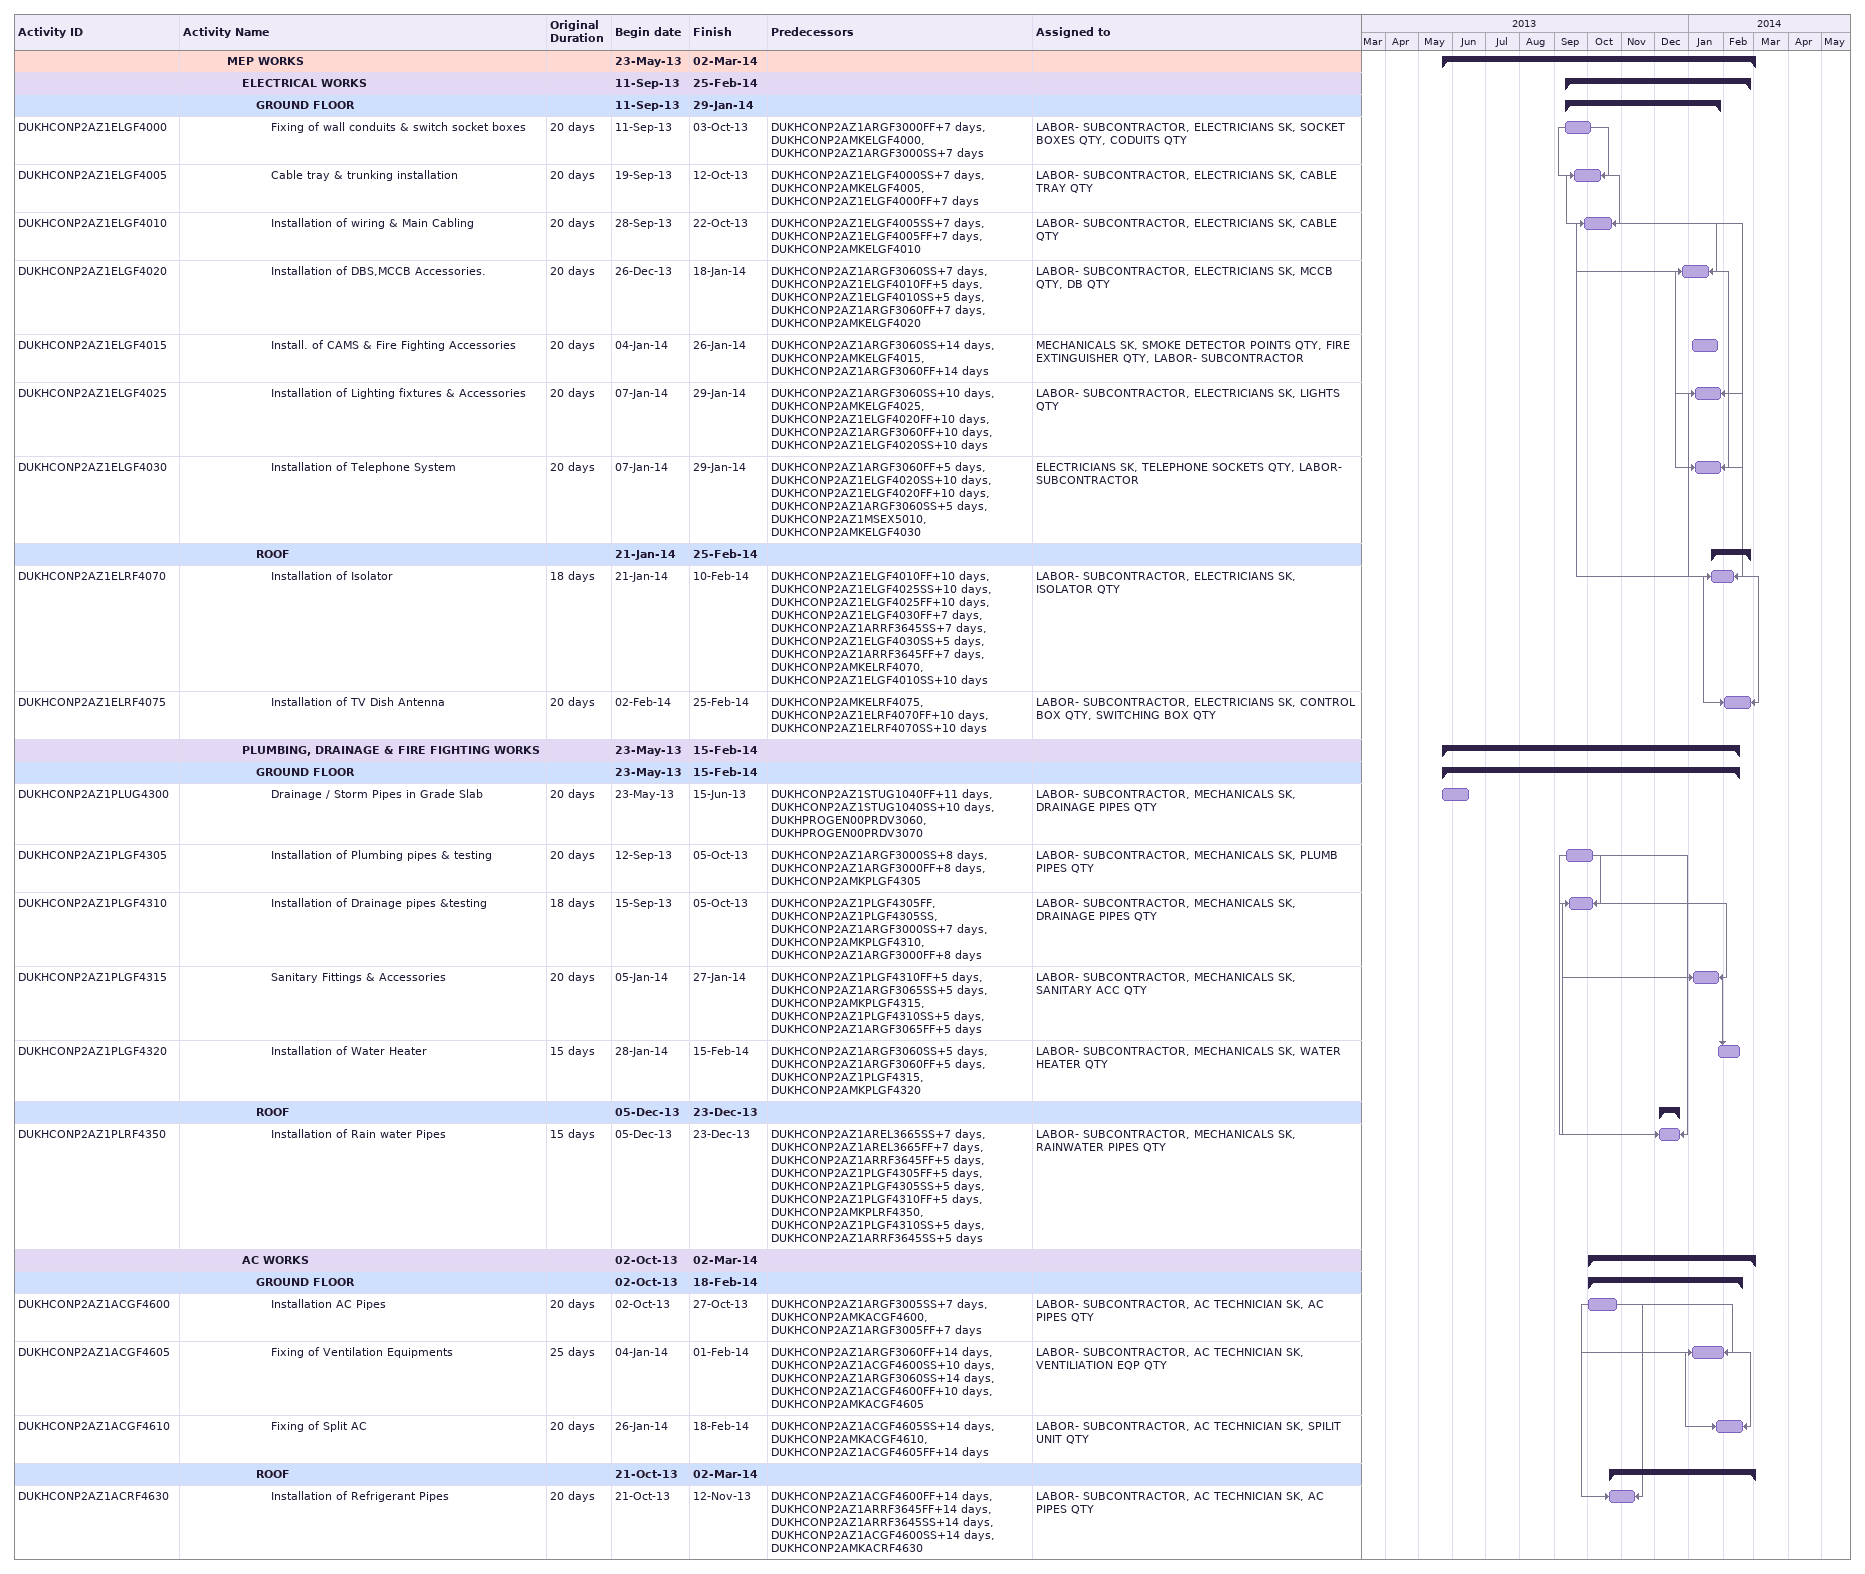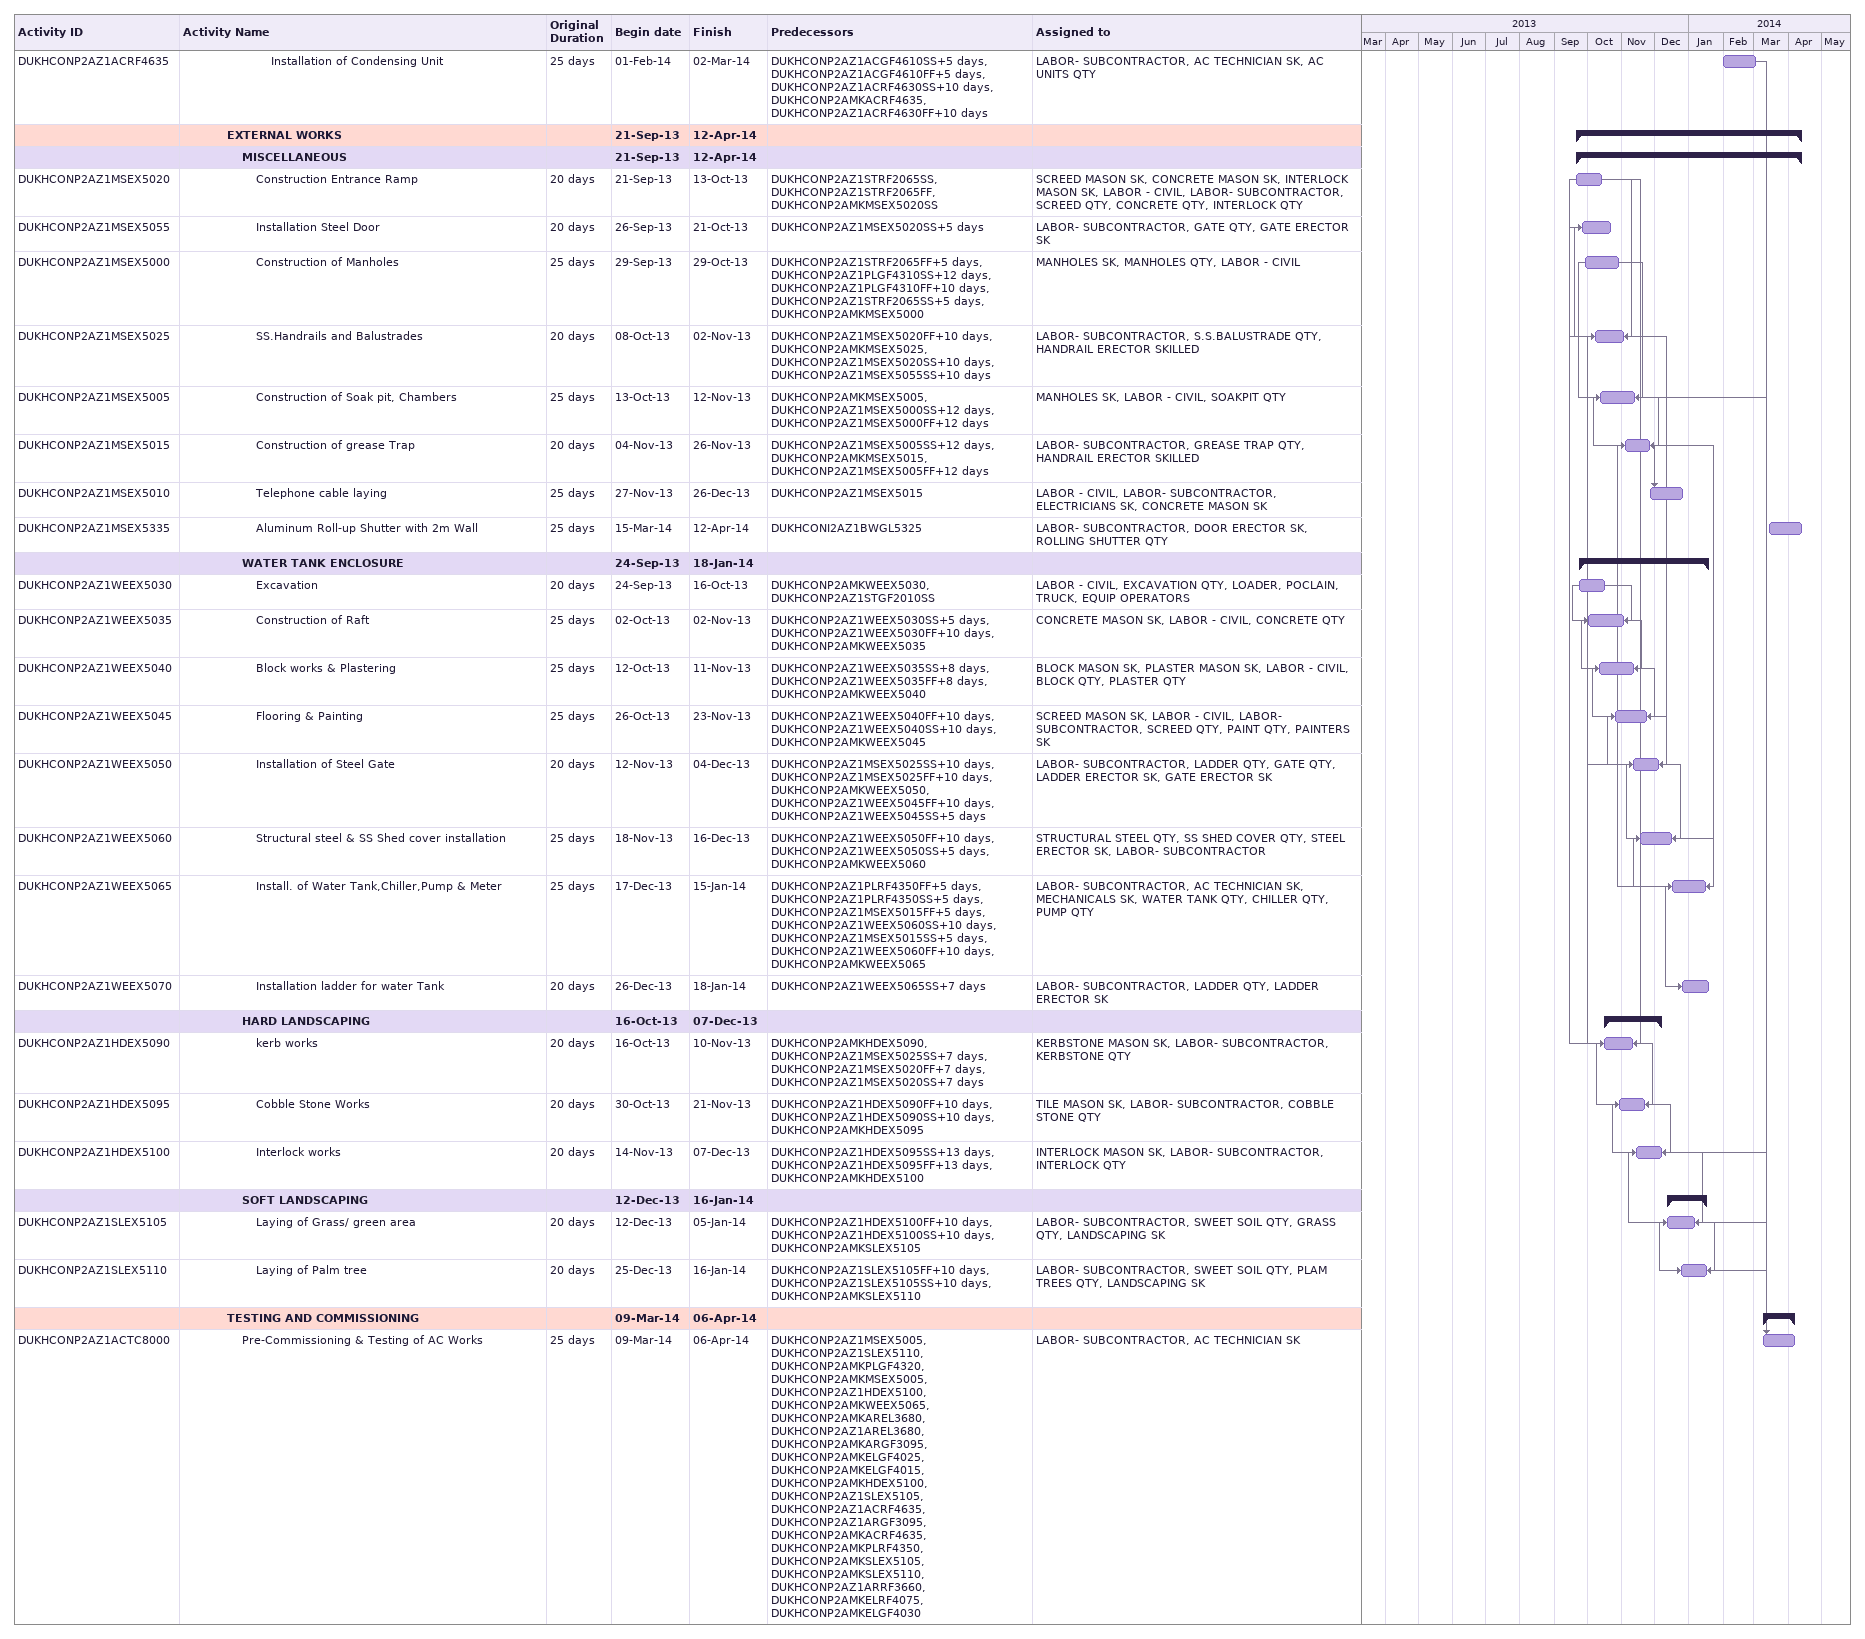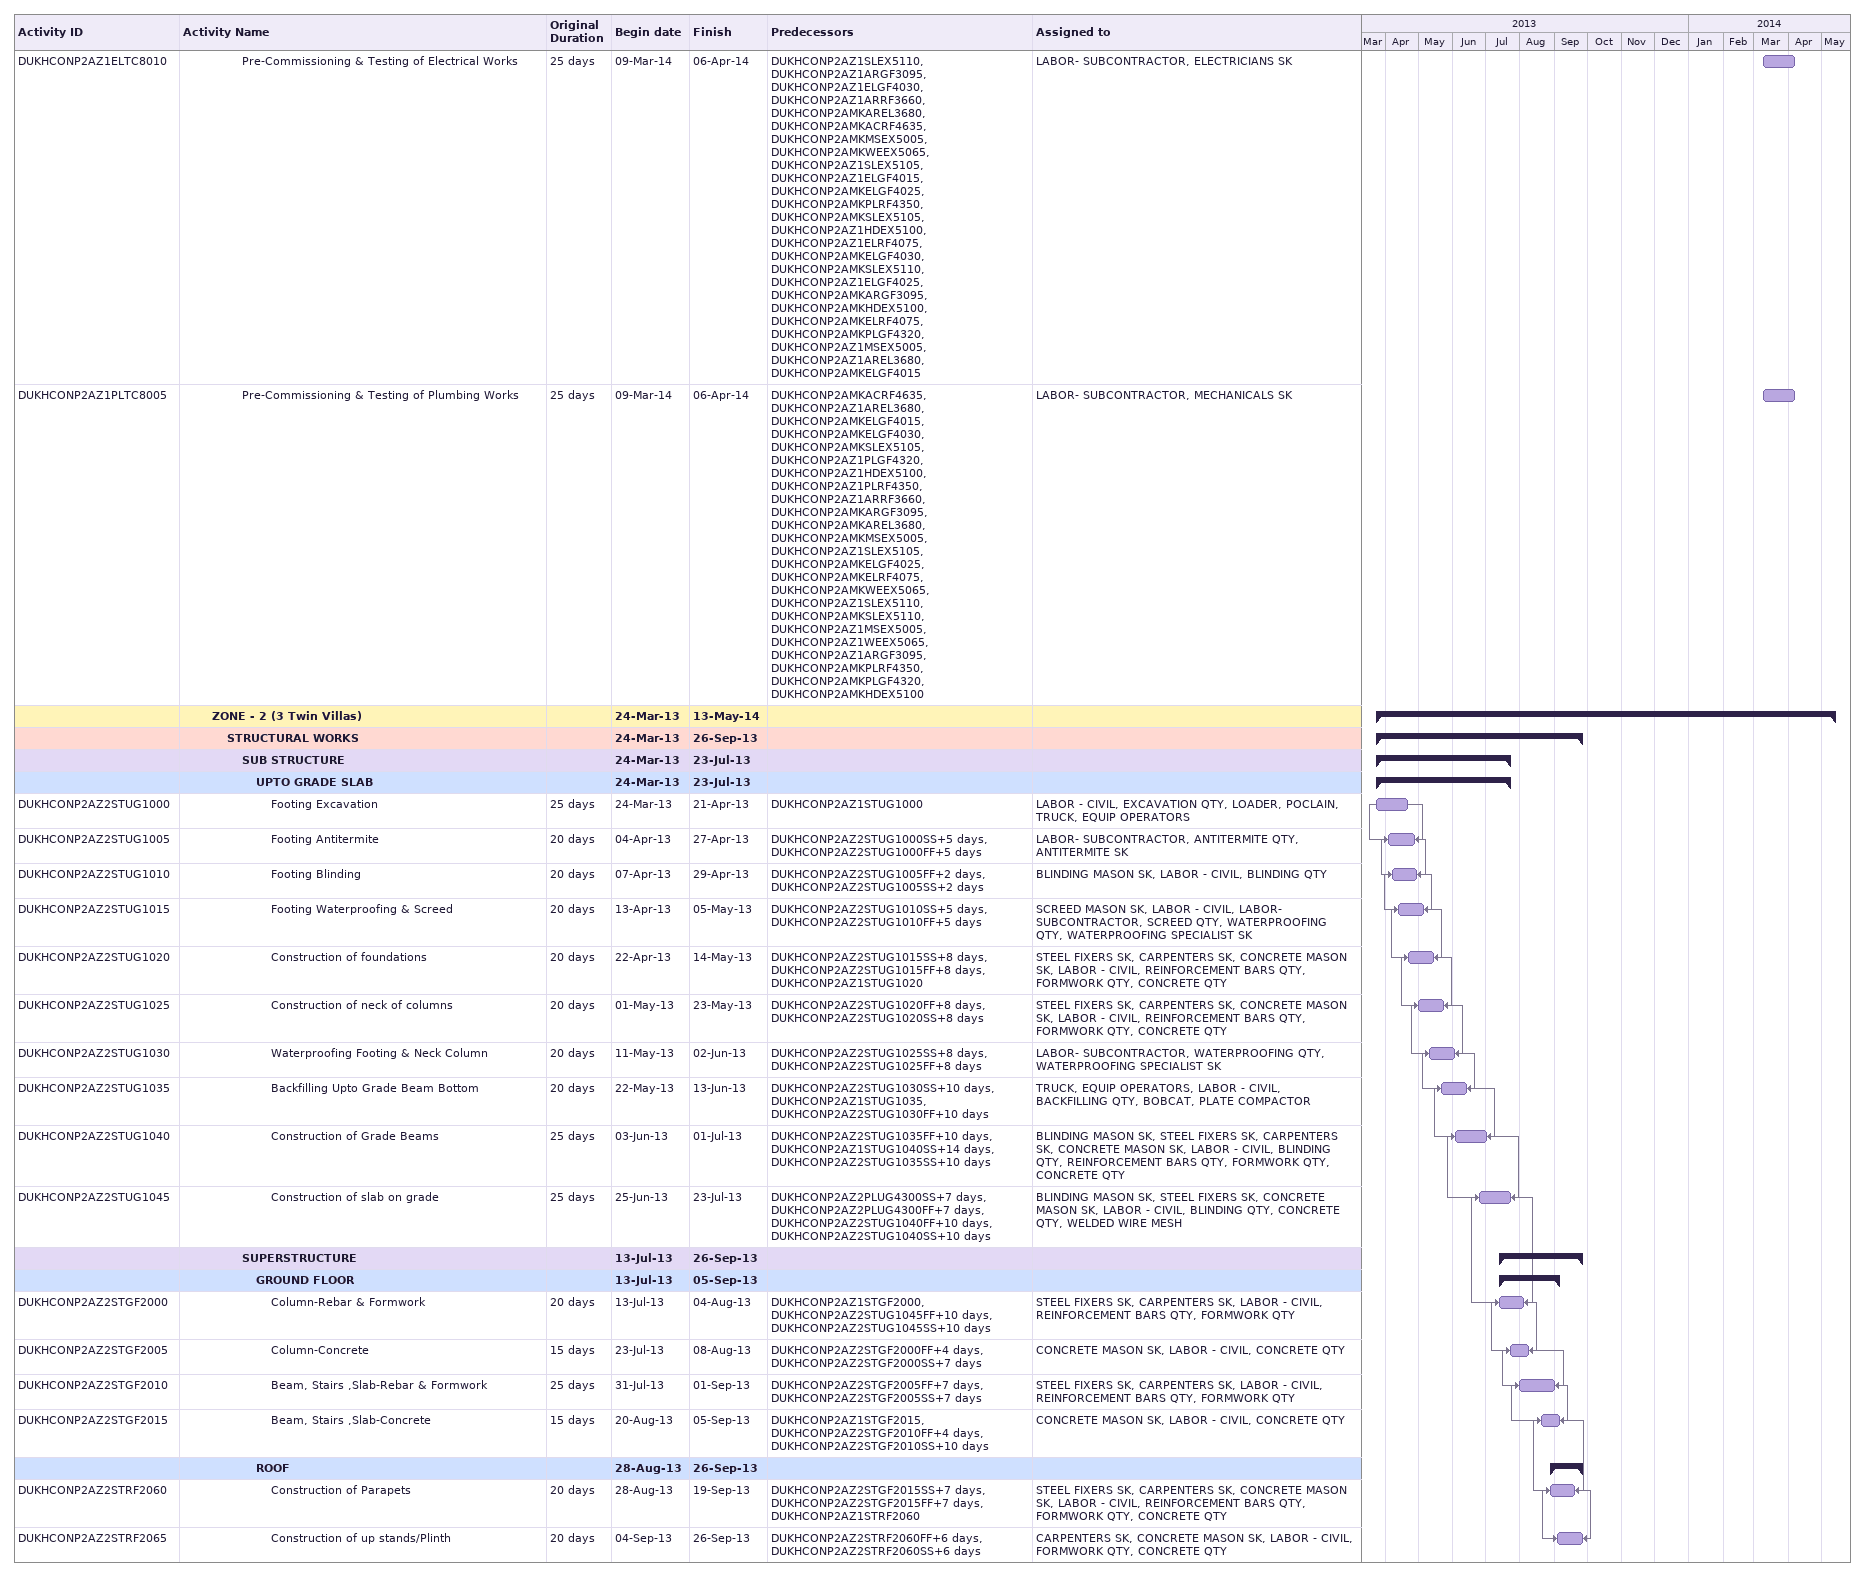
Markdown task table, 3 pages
| ID | Level | Task | Original duration | Start | Finish | Predecessors | Resources |
|---|---|---|---|---|---|---|---|
|  | 4 | **MEP WORKS** |  | 2013-05-23 | 2014-03-02 |  |  |
|  | 5 | **ELECTRICAL WORKS** |  | 2013-09-11 | 2014-02-25 |  |  |
|  | 6 | **GROUND FLOOR** |  | 2013-09-11 | 2014-01-29 |  |  |
| DUKHCONP2AZ1ELGF4000 | 7 | Fixing of wall conduits & switch socket boxes | 20d | 2013-09-11 | 2013-10-03 | DUKHCONP2AZ1ARGF3000FF+7d, DUKHCONP2AMKELGF4000, DUKHCONP2AZ1ARGF3000SS+7d | LABOR- SUBCONTRACTOR, ELECTRICIANS SK, SOCKET BOXES QTY, CODUITS QTY |
| DUKHCONP2AZ1ELGF4005 | 7 | Cable tray & trunking installation | 20d | 2013-09-19 | 2013-10-12 | DUKHCONP2AZ1ELGF4000SS+7d, DUKHCONP2AMKELGF4005, DUKHCONP2AZ1ELGF4000FF+7d | LABOR- SUBCONTRACTOR, ELECTRICIANS SK, CABLE TRAY QTY |
| DUKHCONP2AZ1ELGF4010 | 7 | Installation of wiring & Main Cabling | 20d | 2013-09-28 | 2013-10-22 | DUKHCONP2AZ1ELGF4005SS+7d, DUKHCONP2AZ1ELGF4005FF+7d, DUKHCONP2AMKELGF4010 | LABOR- SUBCONTRACTOR, ELECTRICIANS SK, CABLE QTY |
| DUKHCONP2AZ1ELGF4020 | 7 | Installation of DBS,MCCB Accessories. | 20d | 2013-12-26 | 2014-01-18 | DUKHCONP2AZ1ARGF3060SS+7d, DUKHCONP2AZ1ELGF4010FF+5d, DUKHCONP2AZ1ELGF4010SS+5d, DUKHCONP2AZ1ARGF3060FF+7d, DUKHCONP2AMKELGF4020 | LABOR- SUBCONTRACTOR, ELECTRICIANS SK, MCCB QTY, DB QTY |
| DUKHCONP2AZ1ELGF4015 | 7 | Install. of CAMS & Fire Fighting Accessories | 20d | 2014-01-04 | 2014-01-26 | DUKHCONP2AZ1ARGF3060SS+14d, DUKHCONP2AMKELGF4015, DUKHCONP2AZ1ARGF3060FF+14d | MECHANICALS SK, SMOKE DETECTOR POINTS QTY, FIRE EXTINGUISHER QTY, LABOR- SUBCONTRACTOR |
| DUKHCONP2AZ1ELGF4025 | 7 | Installation of Lighting fixtures & Accessories | 20d | 2014-01-07 | 2014-01-29 | DUKHCONP2AZ1ARGF3060SS+10d, DUKHCONP2AMKELGF4025, DUKHCONP2AZ1ELGF4020FF+10d, DUKHCONP2AZ1ARGF3060FF+10d, DUKHCONP2AZ1ELGF4020SS+10d | LABOR- SUBCONTRACTOR, ELECTRICIANS SK, LIGHTS QTY |
| DUKHCONP2AZ1ELGF4030 | 7 | Installation of Telephone System | 20d | 2014-01-07 | 2014-01-29 | DUKHCONP2AZ1ARGF3060FF+5d, DUKHCONP2AZ1ELGF4020SS+10d, DUKHCONP2AZ1ELGF4020FF+10d, DUKHCONP2AZ1ARGF3060SS+5d, DUKHCONP2AZ1MSEX5010, DUKHCONP2AMKELGF4030 | ELECTRICIANS SK, TELEPHONE SOCKETS QTY, LABOR- SUBCONTRACTOR |
|  | 6 | **ROOF** |  | 2014-01-21 | 2014-02-25 |  |  |
| DUKHCONP2AZ1ELRF4070 | 7 | Installation of Isolator | 18d | 2014-01-21 | 2014-02-10 | DUKHCONP2AZ1ELGF4010FF+10d, DUKHCONP2AZ1ELGF4025SS+10d, DUKHCONP2AZ1ELGF4025FF+10d, DUKHCONP2AZ1ELGF4030FF+7d, DUKHCONP2AZ1ARRF3645SS+7d, DUKHCONP2AZ1ELGF4030SS+5d, DUKHCONP2AZ1ARRF3645FF+7d, DUKHCONP2AMKELRF4070, DUKHCONP2AZ1ELGF4010SS+10d | LABOR- SUBCONTRACTOR, ELECTRICIANS SK, ISOLATOR QTY |
| DUKHCONP2AZ1ELRF4075 | 7 | Installation of TV Dish Antenna | 20d | 2014-02-02 | 2014-02-25 | DUKHCONP2AMKELRF4075, DUKHCONP2AZ1ELRF4070FF+10d, DUKHCONP2AZ1ELRF4070SS+10d | LABOR- SUBCONTRACTOR, ELECTRICIANS SK, CONTROL BOX QTY, SWITCHING BOX QTY |
|  | 5 | **PLUMBING, DRAINAGE & FIRE FIGHTING WORKS** |  | 2013-05-23 | 2014-02-15 |  |  |
|  | 6 | **GROUND FLOOR** |  | 2013-05-23 | 2014-02-15 |  |  |
| DUKHCONP2AZ1PLUG4300 | 7 | Drainage / Storm Pipes in Grade Slab | 20d | 2013-05-23 | 2013-06-15 | DUKHCONP2AZ1STUG1040FF+11d, DUKHCONP2AZ1STUG1040SS+10d, DUKHPROGEN00PRDV3060, DUKHPROGEN00PRDV3070 | LABOR- SUBCONTRACTOR, MECHANICALS SK, DRAINAGE PIPES QTY |
| DUKHCONP2AZ1PLGF4305 | 7 | Installation of Plumbing pipes & testing | 20d | 2013-09-12 | 2013-10-05 | DUKHCONP2AZ1ARGF3000SS+8d, DUKHCONP2AZ1ARGF3000FF+8d, DUKHCONP2AMKPLGF4305 | LABOR- SUBCONTRACTOR, MECHANICALS SK, PLUMB PIPES QTY |
| DUKHCONP2AZ1PLGF4310 | 7 | Installation of Drainage pipes &testing | 18d | 2013-09-15 | 2013-10-05 | DUKHCONP2AZ1PLGF4305FF, DUKHCONP2AZ1PLGF4305SS, DUKHCONP2AZ1ARGF3000SS+7d, DUKHCONP2AMKPLGF4310, DUKHCONP2AZ1ARGF3000FF+8d | LABOR- SUBCONTRACTOR, MECHANICALS SK, DRAINAGE PIPES QTY |
| DUKHCONP2AZ1PLGF4315 | 7 | Sanitary Fittings & Accessories | 20d | 2014-01-05 | 2014-01-27 | DUKHCONP2AZ1PLGF4310FF+5d, DUKHCONP2AZ1ARGF3065SS+5d, DUKHCONP2AMKPLGF4315, DUKHCONP2AZ1PLGF4310SS+5d, DUKHCONP2AZ1ARGF3065FF+5d | LABOR- SUBCONTRACTOR, MECHANICALS SK, SANITARY ACC QTY |
| DUKHCONP2AZ1PLGF4320 | 7 | Installation of Water Heater | 15d | 2014-01-28 | 2014-02-15 | DUKHCONP2AZ1ARGF3060SS+5d, DUKHCONP2AZ1ARGF3060FF+5d, DUKHCONP2AZ1PLGF4315, DUKHCONP2AMKPLGF4320 | LABOR- SUBCONTRACTOR, MECHANICALS SK, WATER HEATER QTY |
|  | 6 | **ROOF** |  | 2013-12-05 | 2013-12-23 |  |  |
| DUKHCONP2AZ1PLRF4350 | 7 | Installation of Rain water Pipes | 15d | 2013-12-05 | 2013-12-23 | DUKHCONP2AZ1AREL3665SS+7d, DUKHCONP2AZ1AREL3665FF+7d, DUKHCONP2AZ1ARRF3645FF+5d, DUKHCONP2AZ1PLGF4305FF+5d, DUKHCONP2AZ1PLGF4305SS+5d, DUKHCONP2AZ1PLGF4310FF+5d, DUKHCONP2AMKPLRF4350, DUKHCONP2AZ1PLGF4310SS+5d, DUKHCONP2AZ1ARRF3645SS+5d | LABOR- SUBCONTRACTOR, MECHANICALS SK, RAINWATER PIPES QTY |
|  | 5 | **AC WORKS** |  | 2013-10-02 | 2014-03-02 |  |  |
|  | 6 | **GROUND FLOOR** |  | 2013-10-02 | 2014-02-18 |  |  |
| DUKHCONP2AZ1ACGF4600 | 7 | Installation AC Pipes | 20d | 2013-10-02 | 2013-10-27 | DUKHCONP2AZ1ARGF3005SS+7d, DUKHCONP2AMKACGF4600, DUKHCONP2AZ1ARGF3005FF+7d | LABOR- SUBCONTRACTOR, AC TECHNICIAN SK, AC PIPES QTY |
| DUKHCONP2AZ1ACGF4605 | 7 | Fixing of Ventilation Equipments | 25d | 2014-01-04 | 2014-02-01 | DUKHCONP2AZ1ARGF3060FF+14d, DUKHCONP2AZ1ACGF4600SS+10d, DUKHCONP2AZ1ARGF3060SS+14d, DUKHCONP2AZ1ACGF4600FF+10d, DUKHCONP2AMKACGF4605 | LABOR- SUBCONTRACTOR, AC TECHNICIAN SK, VENTILIATION EQP QTY |
| DUKHCONP2AZ1ACGF4610 | 7 | Fixing of Split AC | 20d | 2014-01-26 | 2014-02-18 | DUKHCONP2AZ1ACGF4605SS+14d, DUKHCONP2AMKACGF4610, DUKHCONP2AZ1ACGF4605FF+14d | LABOR- SUBCONTRACTOR, AC TECHNICIAN SK, SPILIT UNIT QTY |
|  | 6 | **ROOF** |  | 2013-10-21 | 2014-03-02 |  |  |
| DUKHCONP2AZ1ACRF4630 | 7 | Installation of Refrigerant Pipes | 20d | 2013-10-21 | 2013-11-12 | DUKHCONP2AZ1ACGF4600FF+14d, DUKHCONP2AZ1ARRF3645FF+14d, DUKHCONP2AZ1ARRF3645SS+14d, DUKHCONP2AZ1ACGF4600SS+14d, DUKHCONP2AMKACRF4630 | LABOR- SUBCONTRACTOR, AC TECHNICIAN SK, AC PIPES QTY |
| DUKHCONP2AZ1ACRF4635 | 7 | Installation of Condensing Unit | 25d | 2014-02-01 | 2014-03-02 | DUKHCONP2AZ1ACGF4610SS+5d, DUKHCONP2AZ1ACGF4610FF+5d, DUKHCONP2AZ1ACRF4630SS+10d, DUKHCONP2AMKACRF4635, DUKHCONP2AZ1ACRF4630FF+10d | LABOR- SUBCONTRACTOR, AC TECHNICIAN SK, AC UNITS QTY |
|  | 4 | **EXTERNAL WORKS** |  | 2013-09-21 | 2014-04-12 |  |  |
|  | 5 | **MISCELLANEOUS** |  | 2013-09-21 | 2014-04-12 |  |  |
| DUKHCONP2AZ1MSEX5020 | 6 | Construction Entrance Ramp | 20d | 2013-09-21 | 2013-10-13 | DUKHCONP2AZ1STRF2065SS, DUKHCONP2AZ1STRF2065FF, DUKHCONP2AMKMSEX5020SS | SCREED MASON SK, CONCRETE MASON SK, INTERLOCK MASON SK, LABOR - CIVIL, LABOR- SUBCONTRACTOR, SCREED QTY, CONCRETE QTY, INTERLOCK QTY |
| DUKHCONP2AZ1MSEX5055 | 6 | Installation Steel Door | 20d | 2013-09-26 | 2013-10-21 | DUKHCONP2AZ1MSEX5020SS+5d | LABOR- SUBCONTRACTOR, GATE QTY, GATE ERECTOR SK |
| DUKHCONP2AZ1MSEX5000 | 6 | Construction of Manholes | 25d | 2013-09-29 | 2013-10-29 | DUKHCONP2AZ1STRF2065FF+5d, DUKHCONP2AZ1PLGF4310SS+12d, DUKHCONP2AZ1PLGF4310FF+10d, DUKHCONP2AZ1STRF2065SS+5d, DUKHCONP2AMKMSEX5000 | MANHOLES SK, MANHOLES QTY, LABOR - CIVIL |
| DUKHCONP2AZ1MSEX5025 | 6 | SS.Handrails and Balustrades | 20d | 2013-10-08 | 2013-11-02 | DUKHCONP2AZ1MSEX5020FF+10d, DUKHCONP2AMKMSEX5025, DUKHCONP2AZ1MSEX5020SS+10d, DUKHCONP2AZ1MSEX5055SS+10d | LABOR- SUBCONTRACTOR, S.S.BALUSTRADE QTY, HANDRAIL ERECTOR SKILLED |
| DUKHCONP2AZ1MSEX5005 | 6 | Construction of Soak pit, Chambers | 25d | 2013-10-13 | 2013-11-12 | DUKHCONP2AMKMSEX5005, DUKHCONP2AZ1MSEX5000SS+12d, DUKHCONP2AZ1MSEX5000FF+12d | MANHOLES SK, LABOR - CIVIL, SOAKPIT QTY |
| DUKHCONP2AZ1MSEX5015 | 6 | Construction of grease Trap | 20d | 2013-11-04 | 2013-11-26 | DUKHCONP2AZ1MSEX5005SS+12d, DUKHCONP2AMKMSEX5015, DUKHCONP2AZ1MSEX5005FF+12d | LABOR- SUBCONTRACTOR, GREASE TRAP QTY, HANDRAIL ERECTOR SKILLED |
| DUKHCONP2AZ1MSEX5010 | 6 | Telephone cable laying | 25d | 2013-11-27 | 2013-12-26 | DUKHCONP2AZ1MSEX5015 | LABOR - CIVIL, LABOR- SUBCONTRACTOR, ELECTRICIANS SK, CONCRETE MASON SK |
| DUKHCONP2AZ1MSEX5335 | 6 | Aluminum Roll-up Shutter with 2m Wall | 25d | 2014-03-15 | 2014-04-12 | DUKHCONI2AZ1BWGL5325 | LABOR- SUBCONTRACTOR, DOOR ERECTOR SK, ROLLING SHUTTER QTY |
|  | 5 | **WATER TANK ENCLOSURE** |  | 2013-09-24 | 2014-01-18 |  |  |
| DUKHCONP2AZ1WEEX5030 | 6 | Excavation | 20d | 2013-09-24 | 2013-10-16 | DUKHCONP2AMKWEEX5030, DUKHCONP2AZ1STGF2010SS | LABOR - CIVIL, EXCAVATION QTY, LOADER, POCLAIN, TRUCK, EQUIP OPERATORS |
| DUKHCONP2AZ1WEEX5035 | 6 | Construction of Raft | 25d | 2013-10-02 | 2013-11-02 | DUKHCONP2AZ1WEEX5030SS+5d, DUKHCONP2AZ1WEEX5030FF+10d, DUKHCONP2AMKWEEX5035 | CONCRETE MASON SK, LABOR - CIVIL, CONCRETE QTY |
| DUKHCONP2AZ1WEEX5040 | 6 | Block works & Plastering | 25d | 2013-10-12 | 2013-11-11 | DUKHCONP2AZ1WEEX5035SS+8d, DUKHCONP2AZ1WEEX5035FF+8d, DUKHCONP2AMKWEEX5040 | BLOCK MASON SK, PLASTER MASON SK, LABOR - CIVIL, BLOCK QTY, PLASTER QTY |
| DUKHCONP2AZ1WEEX5045 | 6 | Flooring & Painting | 25d | 2013-10-26 | 2013-11-23 | DUKHCONP2AZ1WEEX5040FF+10d, DUKHCONP2AZ1WEEX5040SS+10d, DUKHCONP2AMKWEEX5045 | SCREED MASON SK, LABOR - CIVIL, LABOR- SUBCONTRACTOR, SCREED QTY, PAINT QTY, PAINTERS SK |
| DUKHCONP2AZ1WEEX5050 | 6 | Installation of Steel Gate | 20d | 2013-11-12 | 2013-12-04 | DUKHCONP2AZ1MSEX5025SS+10d, DUKHCONP2AZ1MSEX5025FF+10d, DUKHCONP2AMKWEEX5050, DUKHCONP2AZ1WEEX5045FF+10d, DUKHCONP2AZ1WEEX5045SS+5d | LABOR- SUBCONTRACTOR, LADDER QTY, GATE QTY, LADDER ERECTOR SK, GATE ERECTOR SK |
| DUKHCONP2AZ1WEEX5060 | 6 | Structural steel & SS Shed cover installation | 25d | 2013-11-18 | 2013-12-16 | DUKHCONP2AZ1WEEX5050FF+10d, DUKHCONP2AZ1WEEX5050SS+5d, DUKHCONP2AMKWEEX5060 | STRUCTURAL STEEL QTY, SS SHED COVER QTY, STEEL ERECTOR SK, LABOR- SUBCONTRACTOR |
| DUKHCONP2AZ1WEEX5065 | 6 | Install. of Water Tank,Chiller,Pump & Meter | 25d | 2013-12-17 | 2014-01-15 | DUKHCONP2AZ1PLRF4350FF+5d, DUKHCONP2AZ1PLRF4350SS+5d, DUKHCONP2AZ1MSEX5015FF+5d, DUKHCONP2AZ1WEEX5060SS+10d, DUKHCONP2AZ1MSEX5015SS+5d, DUKHCONP2AZ1WEEX5060FF+10d, DUKHCONP2AMKWEEX5065 | LABOR- SUBCONTRACTOR, AC TECHNICIAN SK, MECHANICALS SK, WATER TANK QTY, CHILLER QTY, PUMP QTY |
| DUKHCONP2AZ1WEEX5070 | 6 | Installation ladder for water Tank | 20d | 2013-12-26 | 2014-01-18 | DUKHCONP2AZ1WEEX5065SS+7d | LABOR- SUBCONTRACTOR, LADDER QTY, LADDER ERECTOR SK |
|  | 5 | **HARD LANDSCAPING** |  | 2013-10-16 | 2013-12-07 |  |  |
| DUKHCONP2AZ1HDEX5090 | 6 | kerb works | 20d | 2013-10-16 | 2013-11-10 | DUKHCONP2AMKHDEX5090, DUKHCONP2AZ1MSEX5025SS+7d, DUKHCONP2AZ1MSEX5020FF+7d, DUKHCONP2AZ1MSEX5020SS+7d | KERBSTONE MASON SK, LABOR- SUBCONTRACTOR, KERBSTONE QTY |
| DUKHCONP2AZ1HDEX5095 | 6 | Cobble Stone Works | 20d | 2013-10-30 | 2013-11-21 | DUKHCONP2AZ1HDEX5090FF+10d, DUKHCONP2AZ1HDEX5090SS+10d, DUKHCONP2AMKHDEX5095 | TILE MASON SK, LABOR- SUBCONTRACTOR, COBBLE STONE QTY |
| DUKHCONP2AZ1HDEX5100 | 6 | Interlock works | 20d | 2013-11-14 | 2013-12-07 | DUKHCONP2AZ1HDEX5095SS+13d, DUKHCONP2AZ1HDEX5095FF+13d, DUKHCONP2AMKHDEX5100 | INTERLOCK MASON SK, LABOR- SUBCONTRACTOR, INTERLOCK QTY |
|  | 5 | **SOFT LANDSCAPING** |  | 2013-12-12 | 2014-01-16 |  |  |
| DUKHCONP2AZ1SLEX5105 | 6 | Laying of Grass/ green area | 20d | 2013-12-12 | 2014-01-05 | DUKHCONP2AZ1HDEX5100FF+10d, DUKHCONP2AZ1HDEX5100SS+10d, DUKHCONP2AMKSLEX5105 | LABOR- SUBCONTRACTOR, SWEET SOIL QTY, GRASS QTY, LANDSCAPING SK |
| DUKHCONP2AZ1SLEX5110 | 6 | Laying of Palm tree | 20d | 2013-12-25 | 2014-01-16 | DUKHCONP2AZ1SLEX5105FF+10d, DUKHCONP2AZ1SLEX5105SS+10d, DUKHCONP2AMKSLEX5110 | LABOR- SUBCONTRACTOR, SWEET SOIL QTY, PLAM TREES QTY, LANDSCAPING SK |
|  | 4 | **TESTING AND COMMISSIONING** |  | 2014-03-09 | 2014-04-06 |  |  |
| DUKHCONP2AZ1ACTC8000 | 5 | Pre-Commissioning & Testing of AC Works | 25d | 2014-03-09 | 2014-04-06 | DUKHCONP2AZ1MSEX5005, DUKHCONP2AZ1SLEX5110, DUKHCONP2AMKPLGF4320, DUKHCONP2AMKMSEX5005, DUKHCONP2AZ1HDEX5100, DUKHCONP2AMKWEEX5065, DUKHCONP2AMKAREL3680, DUKHCONP2AZ1AREL3680, DUKHCONP2AMKARGF3095, DUKHCONP2AMKELGF4025, DUKHCONP2AMKELGF4015, DUKHCONP2AMKHDEX5100, DUKHCONP2AZ1SLEX5105, DUKHCONP2AZ1ACRF4635, DUKHCONP2AZ1ARGF3095, DUKHCONP2AMKACRF4635, DUKHCONP2AMKPLRF4350, DUKHCONP2AMKSLEX5105, DUKHCONP2AMKSLEX5110, DUKHCONP2AZ1ARRF3660, DUKHCONP2AMKELRF4075, DUKHCONP2AMKELGF4030 | LABOR- SUBCONTRACTOR, AC TECHNICIAN SK |
| DUKHCONP2AZ1ELTC8010 | 5 | Pre-Commissioning & Testing of Electrical Works | 25d | 2014-03-09 | 2014-04-06 | DUKHCONP2AZ1SLEX5110, DUKHCONP2AZ1ARGF3095, DUKHCONP2AZ1ELGF4030, DUKHCONP2AZ1ARRF3660, DUKHCONP2AMKAREL3680, DUKHCONP2AMKACRF4635, DUKHCONP2AMKMSEX5005, DUKHCONP2AMKWEEX5065, DUKHCONP2AZ1SLEX5105, DUKHCONP2AZ1ELGF4015, DUKHCONP2AMKELGF4025, DUKHCONP2AMKPLRF4350, DUKHCONP2AMKSLEX5105, DUKHCONP2AZ1HDEX5100, DUKHCONP2AZ1ELRF4075, DUKHCONP2AMKELGF4030, DUKHCONP2AMKSLEX5110, DUKHCONP2AZ1ELGF4025, DUKHCONP2AMKARGF3095, DUKHCONP2AMKHDEX5100, DUKHCONP2AMKELRF4075, DUKHCONP2AMKPLGF4320, DUKHCONP2AZ1MSEX5005, DUKHCONP2AZ1AREL3680, DUKHCONP2AMKELGF4015 | LABOR- SUBCONTRACTOR, ELECTRICIANS SK |
| DUKHCONP2AZ1PLTC8005 | 5 | Pre-Commissioning & Testing of Plumbing Works | 25d | 2014-03-09 | 2014-04-06 | DUKHCONP2AMKACRF4635, DUKHCONP2AZ1AREL3680, DUKHCONP2AMKELGF4015, DUKHCONP2AMKELGF4030, DUKHCONP2AMKSLEX5105, DUKHCONP2AZ1PLGF4320, DUKHCONP2AZ1HDEX5100, DUKHCONP2AZ1PLRF4350, DUKHCONP2AZ1ARRF3660, DUKHCONP2AMKARGF3095, DUKHCONP2AMKAREL3680, DUKHCONP2AMKMSEX5005, DUKHCONP2AZ1SLEX5105, DUKHCONP2AMKELGF4025, DUKHCONP2AMKELRF4075, DUKHCONP2AMKWEEX5065, DUKHCONP2AZ1SLEX5110, DUKHCONP2AMKSLEX5110, DUKHCONP2AZ1MSEX5005, DUKHCONP2AZ1WEEX5065, DUKHCONP2AZ1ARGF3095, DUKHCONP2AMKPLRF4350, DUKHCONP2AMKPLGF4320, DUKHCONP2AMKHDEX5100 | LABOR- SUBCONTRACTOR, MECHANICALS SK |
|  | 3 | **ZONE - 2 (3 Twin Villas)** |  | 2013-03-24 | 2014-05-13 |  |  |
|  | 4 | **STRUCTURAL WORKS** |  | 2013-03-24 | 2013-09-26 |  |  |
|  | 5 | **SUB STRUCTURE** |  | 2013-03-24 | 2013-07-23 |  |  |
|  | 6 | **UPTO GRADE SLAB** |  | 2013-03-24 | 2013-07-23 |  |  |
| DUKHCONP2AZ2STUG1000 | 7 | Footing Excavation | 25d | 2013-03-24 | 2013-04-21 | DUKHCONP2AZ1STUG1000 | LABOR - CIVIL, EXCAVATION QTY, LOADER, POCLAIN, TRUCK, EQUIP OPERATORS |
| DUKHCONP2AZ2STUG1005 | 7 | Footing Antitermite | 20d | 2013-04-04 | 2013-04-27 | DUKHCONP2AZ2STUG1000SS+5d, DUKHCONP2AZ2STUG1000FF+5d | LABOR- SUBCONTRACTOR, ANTITERMITE QTY, ANTITERMITE SK |
| DUKHCONP2AZ2STUG1010 | 7 | Footing Blinding | 20d | 2013-04-07 | 2013-04-29 | DUKHCONP2AZ2STUG1005FF+2d, DUKHCONP2AZ2STUG1005SS+2d | BLINDING MASON SK, LABOR - CIVIL, BLINDING QTY |
| DUKHCONP2AZ2STUG1015 | 7 | Footing Waterproofing & Screed | 20d | 2013-04-13 | 2013-05-05 | DUKHCONP2AZ2STUG1010SS+5d, DUKHCONP2AZ2STUG1010FF+5d | SCREED MASON SK, LABOR - CIVIL, LABOR- SUBCONTRACTOR, SCREED QTY, WATERPROOFING QTY, WATERPROOFING SPECIALIST SK |
| DUKHCONP2AZ2STUG1020 | 7 | Construction of foundations | 20d | 2013-04-22 | 2013-05-14 | DUKHCONP2AZ2STUG1015SS+8d, DUKHCONP2AZ2STUG1015FF+8d, DUKHCONP2AZ1STUG1020 | STEEL FIXERS SK, CARPENTERS SK, CONCRETE MASON SK, LABOR - CIVIL, REINFORCEMENT BARS QTY, FORMWORK QTY, CONCRETE QTY |
| DUKHCONP2AZ2STUG1025 | 7 | Construction of neck of columns | 20d | 2013-05-01 | 2013-05-23 | DUKHCONP2AZ2STUG1020FF+8d, DUKHCONP2AZ2STUG1020SS+8d | STEEL FIXERS SK, CARPENTERS SK, CONCRETE MASON SK, LABOR - CIVIL, REINFORCEMENT BARS QTY, FORMWORK QTY, CONCRETE QTY |
| DUKHCONP2AZ2STUG1030 | 7 | Waterproofing Footing & Neck Column | 20d | 2013-05-11 | 2013-06-02 | DUKHCONP2AZ2STUG1025SS+8d, DUKHCONP2AZ2STUG1025FF+8d | LABOR- SUBCONTRACTOR, WATERPROOFING QTY, WATERPROOFING SPECIALIST SK |
| DUKHCONP2AZ2STUG1035 | 7 | Backfilling Upto Grade Beam Bottom | 20d | 2013-05-22 | 2013-06-13 | DUKHCONP2AZ2STUG1030SS+10d, DUKHCONP2AZ1STUG1035, DUKHCONP2AZ2STUG1030FF+10d | TRUCK, EQUIP OPERATORS, LABOR - CIVIL, BACKFILLING QTY, BOBCAT, PLATE COMPACTOR |
| DUKHCONP2AZ2STUG1040 | 7 | Construction of Grade Beams | 25d | 2013-06-03 | 2013-07-01 | DUKHCONP2AZ2STUG1035FF+10d, DUKHCONP2AZ1STUG1040SS+14d, DUKHCONP2AZ2STUG1035SS+10d | BLINDING MASON SK, STEEL FIXERS SK, CARPENTERS SK, CONCRETE MASON SK, LABOR - CIVIL, BLINDING QTY, REINFORCEMENT BARS QTY, FORMWORK QTY, CONCRETE QTY |
| DUKHCONP2AZ2STUG1045 | 7 | Construction of slab on grade | 25d | 2013-06-25 | 2013-07-23 | DUKHCONP2AZ2PLUG4300SS+7d, DUKHCONP2AZ2PLUG4300FF+7d, DUKHCONP2AZ2STUG1040FF+10d, DUKHCONP2AZ2STUG1040SS+10d | BLINDING MASON SK, STEEL FIXERS SK, CONCRETE MASON SK, LABOR - CIVIL, BLINDING QTY, CONCRETE QTY, WELDED WIRE MESH |
|  | 5 | **SUPERSTRUCTURE** |  | 2013-07-13 | 2013-09-26 |  |  |
|  | 6 | **GROUND FLOOR** |  | 2013-07-13 | 2013-09-05 |  |  |
| DUKHCONP2AZ2STGF2000 | 7 | Column-Rebar & Formwork | 20d | 2013-07-13 | 2013-08-04 | DUKHCONP2AZ1STGF2000, DUKHCONP2AZ2STUG1045FF+10d, DUKHCONP2AZ2STUG1045SS+10d | STEEL FIXERS SK, CARPENTERS SK, LABOR - CIVIL, REINFORCEMENT BARS QTY, FORMWORK QTY |
| DUKHCONP2AZ2STGF2005 | 7 | Column-Concrete | 15d | 2013-07-23 | 2013-08-08 | DUKHCONP2AZ2STGF2000FF+4d, DUKHCONP2AZ2STGF2000SS+7d | CONCRETE MASON SK, LABOR - CIVIL, CONCRETE QTY |
| DUKHCONP2AZ2STGF2010 | 7 | Beam, Stairs ,Slab-Rebar & Formwork | 25d | 2013-07-31 | 2013-09-01 | DUKHCONP2AZ2STGF2005FF+7d, DUKHCONP2AZ2STGF2005SS+7d | STEEL FIXERS SK, CARPENTERS SK, LABOR - CIVIL, REINFORCEMENT BARS QTY, FORMWORK QTY |
| DUKHCONP2AZ2STGF2015 | 7 | Beam, Stairs ,Slab-Concrete | 15d | 2013-08-20 | 2013-09-05 | DUKHCONP2AZ1STGF2015, DUKHCONP2AZ2STGF2010FF+4d, DUKHCONP2AZ2STGF2010SS+10d | CONCRETE MASON SK, LABOR - CIVIL, CONCRETE QTY |
|  | 6 | **ROOF** |  | 2013-08-28 | 2013-09-26 |  |  |
| DUKHCONP2AZ2STRF2060 | 7 | Construction of Parapets | 20d | 2013-08-28 | 2013-09-19 | DUKHCONP2AZ2STGF2015SS+7d, DUKHCONP2AZ2STGF2015FF+7d, DUKHCONP2AZ1STRF2060 | STEEL FIXERS SK, CARPENTERS SK, CONCRETE MASON SK, LABOR - CIVIL, REINFORCEMENT BARS QTY, FORMWORK QTY, CONCRETE QTY |
| DUKHCONP2AZ2STRF2065 | 7 | Construction of up stands/Plinth | 20d | 2013-09-04 | 2013-09-26 | DUKHCONP2AZ2STRF2060FF+6d, DUKHCONP2AZ2STRF2060SS+6d | CARPENTERS SK, CONCRETE MASON SK, LABOR - CIVIL, FORMWORK QTY, CONCRETE QTY |
